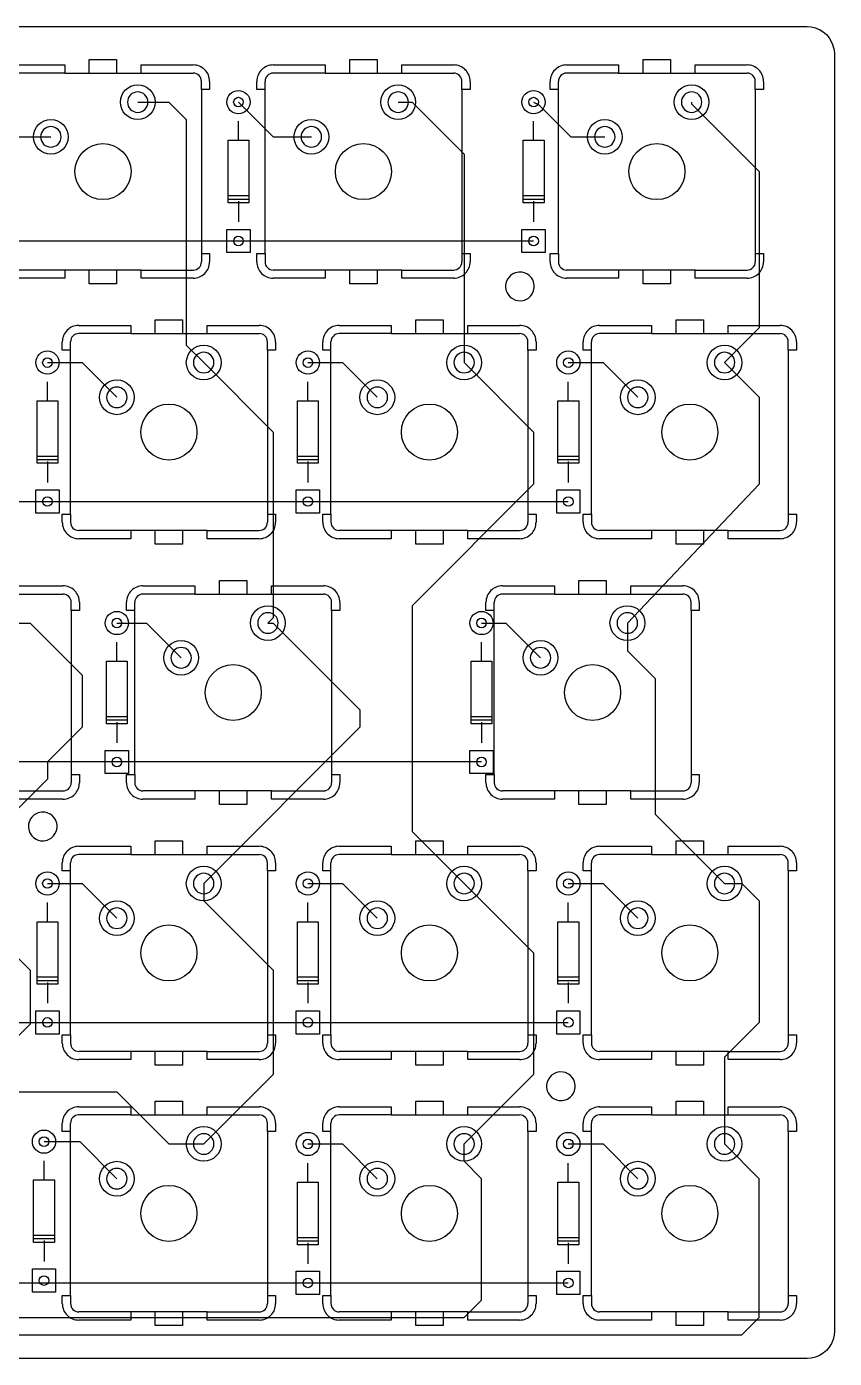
# Model space of a CAD drawing. Header units: millimetres. Extents: x 1 to 275, y 1 to 98.
# Drawn here: x 215.6 to 274.7, y 0.8 to 98.2 of the extents above; entities that cross this region are included whole.
import ezdxf

# ---------------------------------------------------------------- set-up
doc = ezdxf.new("R2010")
doc.units = ezdxf.units.MM

msp = doc.modelspace()

# ---------------------------------------------------------------- linework, layer by layer
for points in [[(3.116, 98.231), (272.73, 98.23), (272.73, 98.23), (273.043, 98.207), (273.347, 98.133), (273.494, 98.078), (273.638, 98.014), (273.905, 97.85), (274.144, 97.646), (274.348, 97.406), (274.578, 96.997), (274.705, 96.543), (274.729, 96.23), (274.729, 2.83), (274.705, 2.517), (274.632, 2.211), (274.512, 1.921), (274.348, 1.654), (274.144, 1.416), (273.905, 1.212), (273.638, 1.048), (273.347, 0.927), (273.043, 0.854), (272.73, 0.83), (3.116, 0.829)], [(218.434, 94.83), (220.234, 94.83), (220.234, 95.83), (222.234, 95.83), (222.234, 94.83), (224.034, 94.83), (224.034, 95.43), (227.834, 95.43)], [(237.484, 94.83), (239.284, 94.83), (239.284, 95.83), (241.284, 95.83), (241.284, 94.83), (243.084, 94.83), (243.084, 95.43), (246.884, 95.43)], [(258.947, 94.83), (260.747, 94.83), (260.747, 95.83), (262.747, 95.83), (262.747, 94.83), (264.547, 94.83), (264.547, 95.43), (268.347, 95.43)], [(214.634, 95.43), (218.434, 95.43), (218.434, 94.83), (214.634, 94.83)], [(220.234, 94.83), (222.234, 94.83)], [(224.034, 94.83), (227.834, 94.83)], [(233.684, 95.43), (237.484, 95.43), (237.484, 94.83), (233.684, 94.83)], [(239.284, 94.83), (241.284, 94.83)], [(243.084, 94.83), (246.884, 94.83)], [(255.147, 95.43), (258.947, 95.43), (258.947, 94.83), (255.147, 94.83)], [(260.747, 94.83), (262.747, 94.83)], [(264.547, 94.83), (268.347, 94.83)], [(229.034, 94.23), (229.034, 93.63), (228.434, 93.63), (228.434, 94.23)], [(228.434, 93.63), (228.434, 81.63), (229.034, 81.63), (229.034, 81.03)], [(233.084, 81.63), (233.084, 93.63), (232.484, 93.63), (232.484, 94.23)], [(233.084, 93.63), (233.084, 94.23)], [(248.084, 94.23), (248.084, 93.63), (247.484, 93.63), (247.484, 94.23)], [(247.484, 93.63), (247.484, 81.63), (248.084, 81.63), (248.084, 81.03)], [(254.547, 81.63), (254.547, 93.63), (253.947, 93.63), (253.947, 94.23)], [(254.547, 93.63), (254.547, 94.23)], [(269.547, 94.23), (269.547, 93.63), (268.947, 93.63), (268.947, 94.23)], [(268.947, 93.63), (268.947, 81.63), (269.547, 81.63), (269.547, 81.03)], [(212.09, 92.71), (214.63, 90.17), (217.424, 90.17)], [(223.774, 92.71), (226.06, 92.71), (227.33, 91.44), (227.33, 74.93), (228.6, 73.66)], [(231.14, 92.71), (233.68, 90.17), (236.474, 90.17)], [(242.824, 92.71), (243.84, 92.71), (247.65, 88.9), (247.65, 73.66)], [(252.73, 92.71), (253.097, 92.531), (255.458, 90.17), (257.937, 90.17)], [(264.287, 92.71), (264.287, 92.583), (269.24, 87.63), (269.24, 76.2), (266.7, 73.66)], [(231.14, 89.916), (231.14, 91.313)], [(252.73, 89.916), (252.73, 91.313)], [(230.378, 85.344), (230.378, 89.916)], [(230.378, 89.916), (231.902, 89.916)], [(231.902, 89.916), (231.902, 85.344)], [(251.968, 85.344), (251.968, 89.916)], [(251.968, 89.916), (253.492, 89.916)], [(253.492, 89.916), (253.492, 85.344)], [(231.902, 85.852), (230.378, 85.852)], [(253.492, 85.852), (251.968, 85.852)], [(231.902, 85.598), (230.378, 85.598)], [(231.14, 85.344), (230.378, 85.344)], [(231.14, 85.471), (231.14, 83.947)], [(231.902, 85.344), (231.14, 85.344)], [(253.492, 85.598), (251.968, 85.598)], [(252.73, 85.344), (251.968, 85.344)], [(252.73, 85.471), (252.73, 83.947)], [(253.492, 85.344), (252.73, 85.344)], [(252.73, 82.55), (135.89, 82.55)], [(228.434, 81.63), (228.434, 81.03)], [(232.484, 81.03), (232.484, 81.63), (233.084, 81.63), (233.084, 81.03)], [(247.484, 81.63), (247.484, 81.03)], [(253.947, 81.03), (253.947, 81.63), (254.547, 81.63), (254.547, 81.03)], [(268.947, 81.63), (268.947, 81.03)], [(224.034, 80.43), (222.234, 80.43), (222.234, 79.43), (220.234, 79.43), (220.234, 80.43), (218.434, 80.43), (218.434, 79.83), (214.634, 79.83)], [(218.434, 80.43), (214.634, 80.43)], [(222.234, 80.43), (220.234, 80.43)], [(227.834, 79.83), (224.034, 79.83), (224.034, 80.43), (227.834, 80.43)], [(243.084, 80.43), (241.284, 80.43), (241.284, 79.43), (239.284, 79.43), (239.284, 80.43), (237.484, 80.43), (237.484, 79.83), (233.684, 79.83)], [(237.484, 80.43), (233.684, 80.43)], [(241.284, 80.43), (239.284, 80.43)], [(246.884, 79.83), (243.084, 79.83), (243.084, 80.43), (246.884, 80.43)], [(264.547, 80.43), (262.747, 80.43), (262.747, 79.43), (260.747, 79.43), (260.747, 80.43), (258.947, 80.43), (258.947, 79.83), (255.147, 79.83)], [(258.947, 80.43), (255.147, 80.43)], [(262.747, 80.43), (260.747, 80.43)], [(268.347, 79.83), (264.547, 79.83), (264.547, 80.43), (268.347, 80.43)], [(219.46, 76.38), (223.26, 76.38), (223.26, 75.78), (219.46, 75.78)], [(223.26, 75.78), (225.06, 75.78), (225.06, 76.78), (227.06, 76.78), (227.06, 75.78), (228.86, 75.78), (228.86, 76.38), (232.66, 76.38)], [(238.51, 76.38), (242.31, 76.38), (242.31, 75.78), (238.51, 75.78)], [(242.31, 75.78), (244.11, 75.78), (244.11, 76.78), (246.11, 76.78), (246.11, 75.78), (247.91, 75.78), (247.91, 76.38), (251.71, 76.38)], [(257.56, 76.38), (261.36, 76.38), (261.36, 75.78), (257.56, 75.78)], [(261.36, 75.78), (263.16, 75.78), (263.16, 76.78), (265.16, 76.78), (265.16, 75.78), (266.96, 75.78), (266.96, 76.38), (270.76, 76.38)], [(218.86, 62.58), (218.86, 74.58), (218.26, 74.58), (218.26, 75.18)], [(218.86, 74.58), (218.86, 75.18)], [(225.06, 75.78), (227.06, 75.78)], [(228.86, 75.78), (232.66, 75.78)], [(233.86, 75.18), (233.86, 74.58), (233.26, 74.58), (233.26, 75.18)], [(237.91, 62.58), (237.91, 74.58), (237.31, 74.58), (237.31, 75.18)], [(237.91, 74.58), (237.91, 75.18)], [(244.11, 75.78), (246.11, 75.78)], [(247.91, 75.78), (251.71, 75.78)], [(252.91, 75.18), (252.91, 74.58), (252.31, 74.58), (252.31, 75.18)], [(256.96, 62.58), (256.96, 74.58), (256.36, 74.58), (256.36, 75.18)], [(256.96, 74.58), (256.96, 75.18)], [(263.16, 75.78), (265.16, 75.78)], [(266.96, 75.78), (270.76, 75.78)], [(271.96, 75.18), (271.96, 74.58), (271.36, 74.58), (271.36, 75.18)], [(233.26, 74.58), (233.26, 62.58), (233.86, 62.58), (233.86, 61.98)], [(252.31, 74.58), (252.31, 62.58), (252.91, 62.58), (252.91, 61.98)], [(271.36, 74.58), (271.36, 62.58), (271.96, 62.58), (271.96, 61.98)], [(217.17, 73.66), (219.71, 73.66), (222.25, 71.12)], [(228.6, 73.66), (233.68, 68.58), (233.68, 54.991), (233.299, 54.61)], [(236.22, 73.66), (238.76, 73.66), (241.3, 71.12)], [(247.65, 73.66), (252.73, 68.58), (252.73, 64.77), (243.84, 55.88), (243.84, 39.37), (247.65, 35.56)], [(255.27, 73.66), (257.81, 73.66), (260.35, 71.12)], [(266.7, 73.66), (266.7, 73.66), (269.24, 71.12), (269.24, 64.77), (259.588, 54.61)], [(217.17, 70.866), (217.17, 72.263)], [(236.22, 70.866), (236.22, 72.263)], [(255.27, 70.866), (255.27, 72.263)], [(216.408, 66.294), (216.408, 70.866)], [(216.408, 70.866), (217.932, 70.866)], [(217.932, 70.866), (217.932, 66.294)], [(235.458, 66.294), (235.458, 70.866)], [(235.458, 70.866), (236.982, 70.866)], [(236.982, 70.866), (236.982, 66.294)], [(254.508, 66.294), (254.508, 70.866)], [(254.508, 70.866), (256.032, 70.866)], [(256.032, 70.866), (256.032, 66.294)], [(217.932, 66.802), (216.408, 66.802)], [(217.932, 66.548), (216.408, 66.548)], [(217.17, 66.294), (216.408, 66.294)], [(217.17, 66.421), (217.17, 64.897)], [(217.932, 66.294), (217.17, 66.294)], [(236.982, 66.802), (235.458, 66.802)], [(236.982, 66.548), (235.458, 66.548)], [(236.22, 66.294), (235.458, 66.294)], [(236.22, 66.421), (236.22, 64.897)], [(236.982, 66.294), (236.22, 66.294)], [(256.032, 66.802), (254.508, 66.802)], [(256.032, 66.548), (254.508, 66.548)], [(255.27, 66.294), (254.508, 66.294)], [(255.27, 66.421), (255.27, 64.897)], [(256.032, 66.294), (255.27, 66.294)], [(102.87, 63.5), (255.27, 63.5)], [(218.26, 61.98), (218.26, 62.58), (218.86, 62.58), (218.86, 61.98)], [(233.26, 62.58), (233.26, 61.98)], [(237.31, 61.98), (237.31, 62.58), (237.91, 62.58), (237.91, 61.98)], [(252.31, 62.58), (252.31, 61.98)], [(256.36, 61.98), (256.36, 62.58), (256.96, 62.58), (256.96, 61.98)], [(271.36, 62.58), (271.36, 61.98)], [(228.86, 61.38), (227.06, 61.38), (227.06, 60.38), (225.06, 60.38), (225.06, 61.38), (223.26, 61.38), (223.26, 60.78), (219.46, 60.78)], [(223.26, 61.38), (219.46, 61.38)], [(227.06, 61.38), (225.06, 61.38)], [(232.66, 60.78), (228.86, 60.78), (228.86, 61.38), (232.66, 61.38)], [(247.91, 61.38), (246.11, 61.38), (246.11, 60.38), (244.11, 60.38), (244.11, 61.38), (242.31, 61.38), (242.31, 60.78), (238.51, 60.78)], [(242.31, 61.38), (238.51, 61.38)], [(246.11, 61.38), (244.11, 61.38)], [(251.71, 60.78), (247.91, 60.78), (247.91, 61.38), (251.71, 61.38)], [(266.96, 61.38), (265.16, 61.38), (265.16, 60.38), (263.16, 60.38), (263.16, 61.38), (261.36, 61.38), (261.36, 60.78), (257.56, 60.78)], [(261.36, 61.38), (257.56, 61.38)], [(265.16, 61.38), (263.16, 61.38)], [(270.76, 60.78), (266.96, 60.78), (266.96, 61.38), (270.76, 61.38)], [(208.909, 56.73), (210.709, 56.73), (210.709, 57.73), (212.709, 57.73), (212.709, 56.73), (214.509, 56.73), (214.509, 57.33), (218.309, 57.33)], [(227.959, 56.73), (229.759, 56.73), (229.759, 57.73), (231.759, 57.73), (231.759, 56.73), (233.559, 56.73), (233.559, 57.33), (237.359, 57.33)], [(254.248, 56.73), (256.048, 56.73), (256.048, 57.73), (258.048, 57.73), (258.048, 56.73), (259.848, 56.73), (259.848, 57.33), (263.648, 57.33)], [(214.509, 56.73), (218.309, 56.73)], [(224.159, 57.33), (227.959, 57.33), (227.959, 56.73), (224.159, 56.73)], [(229.759, 56.73), (231.759, 56.73)], [(233.559, 56.73), (237.359, 56.73)], [(250.448, 57.33), (254.248, 57.33), (254.248, 56.73), (250.448, 56.73)], [(256.048, 56.73), (258.048, 56.73)], [(259.848, 56.73), (263.648, 56.73)], [(219.509, 56.13), (219.509, 55.53), (218.909, 55.53), (218.909, 56.13)], [(218.909, 55.53), (218.909, 43.53), (219.509, 43.53), (219.509, 42.93)], [(223.559, 43.53), (223.559, 55.53), (222.959, 55.53), (222.959, 56.13)], [(223.559, 55.53), (223.559, 56.13)], [(238.559, 56.13), (238.559, 55.53), (237.959, 55.53), (237.959, 56.13)], [(237.959, 55.53), (237.959, 43.53), (238.559, 43.53), (238.559, 42.93)], [(249.848, 43.53), (249.848, 55.53), (249.248, 55.53), (249.248, 56.13)], [(249.848, 55.53), (249.848, 56.13)], [(264.848, 56.13), (264.848, 55.53), (264.248, 55.53), (264.248, 56.13)], [(264.248, 55.53), (264.248, 43.53), (264.848, 43.53), (264.848, 42.93)], [(214.249, 54.61), (215.9, 54.61), (219.71, 50.8), (219.71, 46.99), (217.17, 44.45), (217.17, 43.18), (209.55, 35.56)], [(222.25, 54.61), (224.409, 54.61), (226.949, 52.07)], [(233.299, 54.61), (233.68, 54.61), (240.03, 48.26), (240.03, 46.99), (228.6, 35.56)], [(248.92, 54.61), (250.698, 54.61), (253.238, 52.07)], [(259.588, 54.61), (259.588, 52.578), (261.62, 50.546), (261.62, 40.64), (266.7, 35.56)], [(222.25, 51.816), (222.25, 53.213)], [(248.92, 51.816), (248.92, 53.213)], [(221.488, 47.244), (221.488, 51.816)], [(221.488, 51.816), (223.012, 51.816)], [(223.012, 51.816), (223.012, 47.244)], [(248.158, 47.244), (248.158, 51.816)], [(248.158, 51.816), (249.682, 51.816)], [(249.682, 51.816), (249.682, 47.244)], [(223.012, 47.752), (221.488, 47.752)], [(249.682, 47.752), (248.158, 47.752)], [(223.012, 47.498), (221.488, 47.498)], [(222.25, 47.244), (221.488, 47.244)], [(222.25, 47.371), (222.25, 45.847)], [(223.012, 47.244), (222.25, 47.244)], [(249.682, 47.498), (248.158, 47.498)], [(248.92, 47.244), (248.158, 47.244)], [(248.92, 47.371), (248.92, 45.847)], [(249.682, 47.244), (248.92, 47.244)], [(248.92, 44.45), (7.62, 44.45)], [(218.909, 43.53), (218.909, 42.93)], [(222.959, 42.93), (222.959, 43.53), (223.559, 43.53), (223.559, 42.93)], [(237.959, 43.53), (237.959, 42.93)], [(249.248, 42.93), (249.248, 43.53), (249.848, 43.53), (249.848, 42.93)], [(264.248, 43.53), (264.248, 42.93)], [(218.309, 41.73), (214.509, 41.73), (214.509, 42.33), (218.309, 42.33)], [(233.559, 42.33), (231.759, 42.33), (231.759, 41.33), (229.759, 41.33), (229.759, 42.33), (227.959, 42.33), (227.959, 41.73), (224.159, 41.73)], [(227.959, 42.33), (224.159, 42.33)], [(231.759, 42.33), (229.759, 42.33)], [(237.359, 41.73), (233.559, 41.73), (233.559, 42.33), (237.359, 42.33)], [(259.848, 42.33), (258.048, 42.33), (258.048, 41.33), (256.048, 41.33), (256.048, 42.33), (254.248, 42.33), (254.248, 41.73), (250.448, 41.73)], [(254.248, 42.33), (250.448, 42.33)], [(258.048, 42.33), (256.048, 42.33)], [(263.648, 41.73), (259.848, 41.73), (259.848, 42.33), (263.648, 42.33)], [(219.46, 38.28), (223.26, 38.28), (223.26, 37.68), (219.46, 37.68)], [(223.26, 37.68), (225.06, 37.68), (225.06, 38.68), (227.06, 38.68), (227.06, 37.68), (228.86, 37.68), (228.86, 38.28), (232.66, 38.28)], [(238.51, 38.28), (242.31, 38.28), (242.31, 37.68), (238.51, 37.68)], [(242.31, 37.68), (244.11, 37.68), (244.11, 38.68), (246.11, 38.68), (246.11, 37.68), (247.91, 37.68), (247.91, 38.28), (251.71, 38.28)], [(257.56, 38.28), (261.36, 38.28), (261.36, 37.68), (257.56, 37.68)], [(261.36, 37.68), (263.16, 37.68), (263.16, 38.68), (265.16, 38.68), (265.16, 37.68), (266.96, 37.68), (266.96, 38.28), (270.76, 38.28)], [(218.86, 24.48), (218.86, 36.48), (218.26, 36.48), (218.26, 37.08)], [(218.86, 36.48), (218.86, 37.08)], [(225.06, 37.68), (227.06, 37.68)], [(228.86, 37.68), (232.66, 37.68)], [(233.86, 37.08), (233.86, 36.48), (233.26, 36.48), (233.26, 37.08)], [(237.91, 24.48), (237.91, 36.48), (237.31, 36.48), (237.31, 37.08)], [(237.91, 36.48), (237.91, 37.08)], [(244.11, 37.68), (246.11, 37.68)], [(247.91, 37.68), (251.71, 37.68)], [(252.91, 37.08), (252.91, 36.48), (252.31, 36.48), (252.31, 37.08)], [(256.96, 24.48), (256.96, 36.48), (256.36, 36.48), (256.36, 37.08)], [(256.96, 36.48), (256.96, 37.08)], [(263.16, 37.68), (265.16, 37.68)], [(266.96, 37.68), (270.76, 37.68)], [(271.96, 37.08), (271.96, 36.48), (271.36, 36.48), (271.36, 37.08)], [(233.26, 36.48), (233.26, 24.48), (233.86, 24.48), (233.86, 23.88)], [(252.31, 36.48), (252.31, 24.48), (252.91, 24.48), (252.91, 23.88)], [(271.36, 36.48), (271.36, 24.48), (271.96, 24.48), (271.96, 23.88)], [(209.55, 35.56), (215.9, 29.21), (215.9, 25.273), (207.137, 16.51)], [(217.17, 35.56), (219.71, 35.56), (222.25, 33.02)], [(228.6, 35.56), (228.6, 34.29), (233.68, 29.21), (233.68, 21.59), (228.6, 16.51)], [(236.22, 35.56), (238.76, 35.56), (241.3, 33.02)], [(247.65, 35.56), (252.73, 30.48), (252.73, 21.59), (247.65, 16.51)], [(255.27, 35.56), (257.81, 35.56), (260.35, 33.02)], [(266.7, 35.56), (267.97, 35.56), (269.24, 34.29), (269.24, 26.67), (269.24, 25.4), (266.7, 22.86), (266.7, 16.51)], [(217.17, 32.766), (217.17, 34.163)], [(236.22, 32.766), (236.22, 34.163)], [(255.27, 32.766), (255.27, 34.163)], [(216.408, 28.194), (216.408, 32.766)], [(216.408, 32.766), (217.932, 32.766)], [(217.932, 32.766), (217.932, 28.194)], [(235.458, 28.194), (235.458, 32.766)], [(235.458, 32.766), (236.982, 32.766)], [(236.982, 32.766), (236.982, 28.194)], [(254.508, 28.194), (254.508, 32.766)], [(254.508, 32.766), (256.032, 32.766)], [(256.032, 32.766), (256.032, 28.194)], [(217.932, 28.702), (216.408, 28.702)], [(217.932, 28.448), (216.408, 28.448)], [(217.17, 28.321), (217.17, 26.797)], [(236.982, 28.702), (235.458, 28.702)], [(236.982, 28.448), (235.458, 28.448)], [(236.22, 28.321), (236.22, 26.797)], [(256.032, 28.702), (254.508, 28.702)], [(256.032, 28.448), (254.508, 28.448)], [(255.27, 28.321), (255.27, 26.797)], [(217.17, 28.194), (216.408, 28.194)], [(217.932, 28.194), (217.17, 28.194)], [(236.22, 28.194), (235.458, 28.194)], [(236.982, 28.194), (236.22, 28.194)], [(255.27, 28.194), (254.508, 28.194)], [(256.032, 28.194), (255.27, 28.194)], [(5.08, 25.4), (255.27, 25.4)], [(218.26, 23.88), (218.26, 24.48), (218.86, 24.48), (218.86, 23.88)], [(233.26, 24.48), (233.26, 23.88)], [(237.31, 23.88), (237.31, 24.48), (237.91, 24.48), (237.91, 23.88)], [(252.31, 24.48), (252.31, 23.88)], [(256.36, 23.88), (256.36, 24.48), (256.96, 24.48), (256.96, 23.88)], [(271.36, 24.48), (271.36, 23.88)], [(166.639, 18.781), (166.624, 22.352), (167.132, 22.86), (181.61, 22.86), (182.88, 21.59), (203.2, 21.59), (204.47, 20.32), (222.25, 20.32), (226.06, 16.51), (228.6, 16.51)], [(228.86, 23.28), (227.06, 23.28), (227.06, 22.28), (225.06, 22.28), (225.06, 23.28), (223.26, 23.28), (223.26, 22.68), (219.46, 22.68)], [(223.26, 23.28), (219.46, 23.28)], [(227.06, 23.28), (225.06, 23.28)], [(232.66, 22.68), (228.86, 22.68), (228.86, 23.28), (232.66, 23.28)], [(247.91, 23.28), (246.11, 23.28), (246.11, 22.28), (244.11, 22.28), (244.11, 23.28), (242.31, 23.28), (242.31, 22.68), (238.51, 22.68)], [(242.31, 23.28), (238.51, 23.28)], [(246.11, 23.28), (244.11, 23.28)], [(251.71, 22.68), (247.91, 22.68), (247.91, 23.28), (251.71, 23.28)], [(266.96, 23.28), (265.16, 23.28), (265.16, 22.28), (263.16, 22.28), (263.16, 23.28), (261.36, 23.28), (261.36, 22.68), (257.56, 22.68)], [(261.36, 23.28), (257.56, 23.28)], [(265.16, 23.28), (263.16, 23.28)], [(270.76, 22.68), (266.96, 22.68), (266.96, 23.28), (270.76, 23.28)], [(223.26, 18.63), (225.06, 18.63), (225.06, 19.63), (227.06, 19.63), (227.06, 18.63), (228.86, 18.63), (228.86, 19.23), (232.66, 19.23)], [(242.31, 18.63), (244.11, 18.63), (244.11, 19.63), (246.11, 19.63), (246.11, 18.63), (247.91, 18.63), (247.91, 19.23), (251.71, 19.23)], [(261.36, 18.63), (263.16, 18.63), (263.16, 19.63), (265.16, 19.63), (265.16, 18.63), (266.96, 18.63), (266.96, 19.23), (270.76, 19.23)], [(164.64, 18.781), (162.56, 18.796), (161.29, 17.526), (161.29, 8.89), (166.37, 8.89), (172.72, 2.54), (259.08, 2.54), (267.97, 2.54), (269.24, 3.81), (269.24, 13.97), (266.7, 16.51)], [(219.46, 19.23), (223.26, 19.23), (223.26, 18.63), (219.46, 18.63)], [(225.06, 18.63), (227.06, 18.63)], [(228.86, 18.63), (232.66, 18.63)], [(238.51, 19.23), (242.31, 19.23), (242.31, 18.63), (238.51, 18.63)], [(244.11, 18.63), (246.11, 18.63)], [(247.91, 18.63), (251.71, 18.63)], [(257.56, 19.23), (261.36, 19.23), (261.36, 18.63), (257.56, 18.63)], [(263.16, 18.63), (265.16, 18.63)], [(266.96, 18.63), (270.76, 18.63)], [(218.86, 5.43), (218.86, 17.43), (218.26, 17.43), (218.26, 18.03)], [(218.86, 17.43), (218.86, 18.03)], [(233.86, 18.03), (233.86, 17.43), (233.26, 17.43), (233.26, 18.03)], [(237.91, 5.43), (237.91, 17.43), (237.31, 17.43), (237.31, 18.03)], [(237.91, 17.43), (237.91, 18.03)], [(252.91, 18.03), (252.91, 17.43), (252.31, 17.43), (252.31, 18.03)], [(256.96, 5.43), (256.96, 17.43), (256.36, 17.43), (256.36, 18.03)], [(256.96, 17.43), (256.96, 18.03)], [(271.96, 18.03), (271.96, 17.43), (271.36, 17.43), (271.36, 18.03)], [(166.639, 16.779), (166.624, 10.795), (173.609, 3.81), (238.76, 3.81), (247.65, 3.81), (248.92, 5.08), (248.92, 10.16), (248.92, 13.97), (247.65, 15.24), (247.65, 16.51)], [(216.92, 16.68), (219.54, 16.68), (222.25, 13.97)], [(233.26, 17.43), (233.26, 5.43), (233.86, 5.43), (233.86, 4.83)], [(252.31, 17.43), (252.31, 5.43), (252.91, 5.43), (252.91, 4.83)], [(271.36, 17.43), (271.36, 5.43), (271.96, 5.43), (271.96, 4.83)], [(236.22, 16.51), (238.76, 16.51), (241.3, 13.97)], [(255.27, 16.51), (257.81, 16.51), (260.35, 13.97)], [(216.92, 13.886), (216.92, 15.283)], [(236.22, 13.716), (236.22, 15.113)], [(255.27, 13.716), (255.27, 15.113)], [(216.158, 9.314), (216.158, 13.886)], [(216.158, 13.886), (217.682, 13.886)], [(217.682, 13.886), (217.682, 9.314)], [(235.458, 9.144), (235.458, 13.716)], [(235.458, 13.716), (236.982, 13.716)], [(236.982, 13.716), (236.982, 9.144)], [(254.508, 9.144), (254.508, 13.716)], [(254.508, 13.716), (256.032, 13.716)], [(256.032, 13.716), (256.032, 9.144)], [(217.682, 9.822), (216.158, 9.822)], [(217.682, 9.568), (216.158, 9.568)], [(216.92, 9.314), (216.158, 9.314)], [(216.92, 9.441), (216.92, 7.917)], [(217.682, 9.314), (216.92, 9.314)], [(236.982, 9.652), (235.458, 9.652)], [(236.982, 9.398), (235.458, 9.398)], [(236.22, 9.144), (235.458, 9.144)], [(236.22, 9.271), (236.22, 7.747)], [(236.982, 9.144), (236.22, 9.144)], [(256.032, 9.652), (254.508, 9.652)], [(256.032, 9.398), (254.508, 9.398)], [(255.27, 9.144), (254.508, 9.144)], [(255.27, 9.271), (255.27, 7.747)], [(256.032, 9.144), (255.27, 9.144)], [(21.59, 6.35), (255.27, 6.35)], [(218.26, 4.83), (218.26, 5.43), (218.86, 5.43), (218.86, 4.83)], [(233.26, 5.43), (233.26, 4.83)], [(237.31, 4.83), (237.31, 5.43), (237.91, 5.43), (237.91, 4.83)], [(252.31, 5.43), (252.31, 4.83)], [(256.36, 4.83), (256.36, 5.43), (256.96, 5.43), (256.96, 4.83)], [(271.36, 5.43), (271.36, 4.83)], [(228.86, 4.23), (227.06, 4.23), (227.06, 3.23), (225.06, 3.23), (225.06, 4.23), (223.26, 4.23), (223.26, 3.63), (219.46, 3.63)], [(223.26, 4.23), (219.46, 4.23)], [(227.06, 4.23), (225.06, 4.23)], [(232.66, 3.63), (228.86, 3.63), (228.86, 4.23), (232.66, 4.23)], [(247.91, 4.23), (246.11, 4.23), (246.11, 3.23), (244.11, 3.23), (244.11, 4.23), (242.31, 4.23), (242.31, 3.63), (238.51, 3.63)], [(242.31, 4.23), (238.51, 4.23)], [(246.11, 4.23), (244.11, 4.23)], [(251.71, 3.63), (247.91, 3.63), (247.91, 4.23), (251.71, 4.23)], [(266.96, 4.23), (265.16, 4.23), (265.16, 3.23), (263.16, 3.23), (263.16, 4.23), (261.36, 4.23), (261.36, 3.63), (257.56, 3.63)], [(261.36, 4.23), (257.56, 4.23)], [(265.16, 4.23), (263.16, 4.23)], [(270.76, 3.63), (266.96, 3.63), (266.96, 4.23), (270.76, 4.23)]]:
    msp.add_lwpolyline(points)
for points in [[(223.774, 93.46), (223.774, 93.46)], [(242.824, 93.46), (242.824, 93.46)], [(264.287, 93.46), (264.287, 93.46)], [(223.774, 91.96), (223.774, 91.96)], [(242.824, 91.96), (242.824, 91.96)], [(264.287, 91.96), (264.287, 91.96)], [(217.424, 90.92), (217.424, 90.92)], [(236.474, 90.92), (236.474, 90.92)], [(257.937, 90.92), (257.937, 90.92)], [(217.424, 89.42), (217.424, 89.42)], [(236.474, 89.42), (236.474, 89.42)], [(257.937, 89.42), (257.937, 89.42)], [(231.99, 83.4), (231.99, 81.7), (230.29, 81.7), (230.29, 83.4)], [(253.58, 83.4), (253.58, 81.7), (251.88, 81.7), (251.88, 83.4)], [(251.647, 80.277), (251.406, 80.229), (251.253, 80.167), (251.048, 80.029), (250.932, 79.911), (250.834, 79.779), (250.731, 79.555), (250.682, 79.314), (250.682, 79.148), (250.731, 78.906), (250.794, 78.754), (250.932, 78.549), (251.048, 78.432), (251.181, 78.335), (251.406, 78.232), (251.566, 78.193), (251.811, 78.184), (252.054, 78.232), (252.205, 78.295), (252.347, 78.381), (252.528, 78.549), (252.624, 78.682), (252.729, 78.906), (252.777, 79.148), (252.777, 79.314), (252.729, 79.555), (252.664, 79.708), (252.579, 79.848), (252.412, 80.029), (252.278, 80.127), (252.054, 80.229), (251.894, 80.268), (251.647, 80.277)], [(228.6, 74.41), (228.6, 74.41)], [(247.65, 74.41), (247.65, 74.41)], [(266.7, 74.41), (266.7, 74.41)], [(228.6, 72.91), (228.6, 72.91)], [(247.65, 72.91), (247.65, 72.91)], [(266.7, 72.91), (266.7, 72.91)], [(222.25, 71.87), (222.25, 71.87)], [(241.3, 71.87), (241.3, 71.87)], [(260.35, 71.87), (260.35, 71.87)], [(222.25, 70.37), (222.25, 70.37)], [(241.3, 70.37), (241.3, 70.37)], [(260.35, 70.37), (260.35, 70.37)], [(218.02, 64.35), (218.02, 62.65), (216.32, 62.65), (216.32, 64.35)], [(237.07, 64.35), (237.07, 62.65), (235.37, 62.65), (235.37, 64.35)], [(256.12, 64.35), (256.12, 62.65), (254.42, 62.65), (254.42, 64.35)], [(233.299, 55.36), (233.299, 55.36)], [(259.588, 55.36), (259.588, 55.36)], [(233.299, 53.86), (233.299, 53.86)], [(259.588, 53.86), (259.588, 53.86)], [(226.949, 52.82), (226.949, 52.82)], [(253.238, 52.82), (253.238, 52.82)], [(226.949, 51.32), (226.949, 51.32)], [(253.238, 51.32), (253.238, 51.32)], [(223.1, 45.3), (223.1, 43.6), (221.4, 43.6), (221.4, 45.3)], [(249.77, 45.3), (249.77, 43.6), (248.07, 43.6), (248.07, 45.3)], [(216.744, 40.777), (216.502, 40.73), (216.35, 40.666), (216.208, 40.58), (216.028, 40.411), (215.931, 40.279), (215.828, 40.055), (215.789, 39.895), (215.78, 39.648), (215.828, 39.406), (215.891, 39.254), (216.028, 39.049), (216.145, 38.933), (216.35, 38.795), (216.502, 38.732), (216.662, 38.693), (216.908, 38.685), (217.151, 38.732), (217.302, 38.795), (217.444, 38.881), (217.625, 39.049), (217.721, 39.182), (217.825, 39.406), (217.873, 39.648), (217.873, 39.813), (217.848, 39.976), (217.761, 40.207), (217.676, 40.348), (217.509, 40.529), (217.375, 40.626), (217.151, 40.73), (216.991, 40.768), (216.744, 40.777)], [(228.6, 36.31), (228.6, 36.31)], [(247.65, 36.31), (247.65, 36.31)], [(266.7, 36.31), (266.7, 36.31)], [(228.6, 34.81), (228.6, 34.81)], [(247.65, 34.81), (247.65, 34.81)], [(266.7, 34.81), (266.7, 34.81)], [(222.25, 33.77), (222.25, 33.77)], [(241.3, 33.77), (241.3, 33.77)], [(260.35, 33.77), (260.35, 33.77)], [(222.25, 32.27), (222.25, 32.27)], [(241.3, 32.27), (241.3, 32.27)], [(260.35, 32.27), (260.35, 32.27)], [(218.02, 26.25), (218.02, 24.55), (216.32, 24.55), (216.32, 26.25)], [(237.07, 26.25), (237.07, 24.55), (235.37, 24.55), (235.37, 26.25)], [(256.12, 26.25), (256.12, 24.55), (254.42, 24.55), (254.42, 26.25)], [(254.647, 21.778), (254.406, 21.729), (254.253, 21.666), (254.046, 21.53), (253.932, 21.412), (253.834, 21.279), (253.729, 21.056), (253.681, 20.813), (253.681, 20.648), (253.729, 20.407), (253.794, 20.254), (253.881, 20.113), (254.046, 19.932), (254.181, 19.835), (254.406, 19.733), (254.566, 19.693), (254.811, 19.684), (254.975, 19.711), (255.205, 19.795), (255.412, 19.932), (255.528, 20.05), (255.624, 20.182), (255.729, 20.407), (255.777, 20.648), (255.777, 20.813), (255.729, 21.056), (255.664, 21.207), (255.579, 21.348), (255.412, 21.53), (255.278, 21.626), (255.054, 21.729), (254.894, 21.768), (254.647, 21.778)], [(228.6, 17.26), (228.6, 17.26)], [(247.65, 17.26), (247.65, 17.26)], [(266.7, 17.26), (266.7, 17.26)], [(228.6, 15.76), (228.6, 15.76)], [(247.65, 15.76), (247.65, 15.76)], [(266.7, 15.76), (266.7, 15.76)], [(222.25, 14.72), (222.25, 14.72)], [(241.3, 14.72), (241.3, 14.72)], [(260.35, 14.72), (260.35, 14.72)], [(222.25, 13.22), (222.25, 13.22)], [(241.3, 13.22), (241.3, 13.22)], [(260.35, 13.22), (260.35, 13.22)], [(217.77, 7.37), (217.77, 5.67), (216.07, 5.67), (216.07, 7.37)], [(237.07, 7.2), (237.07, 5.5), (235.37, 5.5), (235.37, 7.2)], [(256.12, 7.2), (256.12, 5.5), (254.42, 5.5), (254.42, 7.2)]]:
    msp.add_lwpolyline(points, close=True)
for centre, radius in [((223.774, 92.71), 1.27), ((231.14, 92.71), 0.85), ((242.824, 92.71), 1.27), ((252.73, 92.71), 0.85), ((264.287, 92.71), 1.27), ((231.14, 92.71), 0.351), ((252.73, 92.71), 0.351), ((217.424, 90.17), 1.27), ((236.474, 90.17), 1.27), ((257.937, 90.17), 1.27), ((221.234, 87.63), 2.05), ((240.284, 87.63), 2.05), ((261.747, 87.63), 2.05), ((231.14, 82.55), 0.351), ((252.73, 82.55), 0.351), ((217.17, 73.66), 0.85), ((228.6, 73.66), 1.27), ((236.22, 73.66), 0.85), ((247.65, 73.66), 1.27), ((255.27, 73.66), 0.85), ((266.7, 73.66), 1.27), ((217.17, 73.66), 0.351), ((236.22, 73.66), 0.351), ((255.27, 73.66), 0.351), ((222.25, 71.12), 1.27), ((241.3, 71.12), 1.27), ((260.35, 71.12), 1.27), ((226.06, 68.58), 2.05), ((245.11, 68.58), 2.05), ((264.16, 68.58), 2.05), ((217.17, 63.5), 0.351), ((236.22, 63.5), 0.351), ((255.27, 63.5), 0.351), ((233.299, 54.61), 1.27), ((259.588, 54.61), 1.27), ((222.25, 54.61), 0.85), ((222.25, 54.61), 0.351), ((248.92, 54.61), 0.85), ((248.92, 54.61), 0.351), ((226.949, 52.07), 1.27), ((253.238, 52.07), 1.27), ((230.759, 49.53), 2.05), ((257.048, 49.53), 2.05), ((222.25, 44.45), 0.351), ((248.92, 44.45), 0.351), ((217.17, 35.56), 0.85), ((228.6, 35.56), 1.27), ((236.22, 35.56), 0.85), ((247.65, 35.56), 1.27), ((255.27, 35.56), 0.85), ((266.7, 35.56), 1.27), ((217.17, 35.56), 0.351), ((236.22, 35.56), 0.351), ((255.27, 35.56), 0.351), ((222.25, 33.02), 1.27), ((241.3, 33.02), 1.27), ((260.35, 33.02), 1.27), ((226.06, 30.48), 2.05), ((245.11, 30.48), 2.05), ((264.16, 30.48), 2.05), ((217.17, 25.4), 0.351), ((236.22, 25.4), 0.351), ((255.27, 25.4), 0.351), ((228.6, 16.51), 1.27), ((247.65, 16.51), 1.27), ((266.7, 16.51), 1.27), ((216.92, 16.68), 0.85), ((216.92, 16.68), 0.351), ((236.22, 16.51), 0.85), ((236.22, 16.51), 0.351), ((255.27, 16.51), 0.85), ((255.27, 16.51), 0.351), ((222.25, 13.97), 1.27), ((241.3, 13.97), 1.27), ((260.35, 13.97), 1.27), ((226.06, 11.43), 2.05), ((245.11, 11.43), 2.05), ((264.16, 11.43), 2.05), ((216.92, 6.52), 0.351), ((236.22, 6.35), 0.351), ((255.27, 6.35), 0.351)]:
    msp.add_circle(centre, radius)
for centre, radius, start, end in [((227.834, 94.23), 1.2, 359.98787, 90), ((227.834, 94.23), 0.6, 0, 90), ((233.684, 94.23), 1.2, 90, 180.01213), ((233.684, 94.23), 0.6, 90, 180), ((246.884, 94.23), 1.2, 359.98787, 90), ((246.884, 94.23), 0.6, 0, 90), ((255.147, 94.23), 1.2, 90, 180.01213), ((255.147, 94.23), 0.6, 90, 180), ((268.347, 94.23), 1.2, 359.98787, 90), ((268.347, 94.23), 0.6, 0, 90), ((223.774, 92.71), 0.75, 90, 270), ((223.774, 92.71), 0.75, 270, 90), ((242.824, 92.71), 0.75, 90, 270), ((242.824, 92.71), 0.75, 270, 90), ((264.287, 92.71), 0.75, 90, 270), ((264.287, 92.71), 0.75, 270, 90), ((217.424, 90.17), 0.75, 90, 270), ((217.424, 90.17), 0.75, 270, 90), ((236.474, 90.17), 0.75, 90, 270), ((236.474, 90.17), 0.75, 270, 90), ((257.937, 90.17), 0.75, 90, 270), ((257.937, 90.17), 0.75, 270, 90), ((227.834, 81.03), 1.2, 270, 0.01213), ((227.834, 81.03), 0.6, 270, 0), ((233.684, 81.03), 1.2, 179.98787, 270), ((233.684, 81.03), 0.6, 180, 270), ((246.884, 81.03), 1.2, 270, 0.01213), ((246.884, 81.03), 0.6, 270, 0), ((255.147, 81.03), 1.2, 179.98787, 270), ((255.147, 81.03), 0.6, 180, 270), ((268.347, 81.03), 1.2, 270, 0.01213), ((268.347, 81.03), 0.6, 270, 0), ((219.46, 75.18), 1.2, 90, 180.01213), ((232.66, 75.18), 1.2, 359.98787, 90), ((238.51, 75.18), 1.2, 90, 180.01213), ((251.71, 75.18), 1.2, 359.98787, 90), ((257.56, 75.18), 1.2, 90, 180.01213), ((270.76, 75.18), 1.2, 359.98787, 90), ((219.46, 75.18), 0.6, 90, 180), ((232.66, 75.18), 0.6, 0, 90), ((238.51, 75.18), 0.6, 90, 180), ((251.71, 75.18), 0.6, 0, 90), ((257.56, 75.18), 0.6, 90, 180), ((270.76, 75.18), 0.6, 0, 90), ((228.6, 73.66), 0.75, 90, 270), ((228.6, 73.66), 0.75, 270, 90), ((247.65, 73.66), 0.75, 90, 270), ((247.65, 73.66), 0.75, 270, 90), ((266.7, 73.66), 0.75, 90, 270), ((266.7, 73.66), 0.75, 270, 90), ((222.25, 71.12), 0.75, 90, 270), ((222.25, 71.12), 0.75, 270, 90), ((241.3, 71.12), 0.75, 90, 270), ((241.3, 71.12), 0.75, 270, 90), ((260.35, 71.12), 0.75, 90, 270), ((260.35, 71.12), 0.75, 270, 90), ((219.46, 61.98), 1.2, 179.98787, 270), ((219.46, 61.98), 0.6, 180, 270), ((232.66, 61.98), 1.2, 270, 0.01213), ((232.66, 61.98), 0.6, 270, 0), ((238.51, 61.98), 1.2, 179.98787, 270), ((238.51, 61.98), 0.6, 180, 270), ((251.71, 61.98), 1.2, 270, 0.01213), ((251.71, 61.98), 0.6, 270, 0), ((257.56, 61.98), 1.2, 179.98787, 270), ((257.56, 61.98), 0.6, 180, 270), ((270.76, 61.98), 1.2, 270, 0.01213), ((270.76, 61.98), 0.6, 270, 0), ((218.309, 56.13), 1.2, 359.98787, 90), ((218.309, 56.13), 0.6, 0, 90), ((224.159, 56.13), 1.2, 90, 180.01213), ((224.159, 56.13), 0.6, 90, 180), ((237.359, 56.13), 1.2, 359.98787, 90), ((237.359, 56.13), 0.6, 0, 90), ((250.448, 56.13), 1.2, 90, 180.01213), ((250.448, 56.13), 0.6, 90, 180), ((263.648, 56.13), 1.2, 359.98787, 90), ((263.648, 56.13), 0.6, 0, 90), ((233.299, 54.61), 0.75, 90, 270), ((233.299, 54.61), 0.75, 270, 90), ((259.588, 54.61), 0.75, 90, 270), ((259.588, 54.61), 0.75, 270, 90), ((226.949, 52.07), 0.75, 90, 270), ((226.949, 52.07), 0.75, 270, 90), ((253.238, 52.07), 0.75, 90, 270), ((253.238, 52.07), 0.75, 270, 90), ((218.309, 42.93), 1.2, 270, 0.01213), ((218.309, 42.93), 0.6, 270, 0), ((224.159, 42.93), 1.2, 179.98787, 270), ((224.159, 42.93), 0.6, 180, 270), ((237.359, 42.93), 1.2, 270, 0.01213), ((237.359, 42.93), 0.6, 270, 0), ((250.448, 42.93), 1.2, 179.98787, 270), ((250.448, 42.93), 0.6, 180, 270), ((263.648, 42.93), 1.2, 270, 0.01213), ((263.648, 42.93), 0.6, 270, 0), ((219.46, 37.08), 1.2, 90, 180.01213), ((232.66, 37.08), 1.2, 359.98787, 90), ((238.51, 37.08), 1.2, 90, 180.01213), ((251.71, 37.08), 1.2, 359.98787, 90), ((257.56, 37.08), 1.2, 90, 180.01213), ((270.76, 37.08), 1.2, 359.98787, 90), ((219.46, 37.08), 0.6, 90, 180), ((232.66, 37.08), 0.6, 0, 90), ((238.51, 37.08), 0.6, 90, 180), ((251.71, 37.08), 0.6, 0, 90), ((257.56, 37.08), 0.6, 90, 180), ((270.76, 37.08), 0.6, 0, 90), ((228.6, 35.56), 0.75, 90, 270), ((228.6, 35.56), 0.75, 270, 90), ((247.65, 35.56), 0.75, 90, 270), ((247.65, 35.56), 0.75, 270, 90), ((266.7, 35.56), 0.75, 90, 270), ((266.7, 35.56), 0.75, 270, 90), ((222.25, 33.02), 0.75, 90, 270), ((222.25, 33.02), 0.75, 270, 90), ((241.3, 33.02), 0.75, 90, 270), ((241.3, 33.02), 0.75, 270, 90), ((260.35, 33.02), 0.75, 90, 270), ((260.35, 33.02), 0.75, 270, 90), ((219.46, 23.88), 1.2, 179.98787, 270), ((219.46, 23.88), 0.6, 180, 270), ((232.66, 23.88), 1.2, 270, 0.01213), ((232.66, 23.88), 0.6, 270, 0), ((238.51, 23.88), 1.2, 179.98787, 270), ((238.51, 23.88), 0.6, 180, 270), ((251.71, 23.88), 1.2, 270, 0.01213), ((251.71, 23.88), 0.6, 270, 0), ((257.56, 23.88), 1.2, 179.98787, 270), ((257.56, 23.88), 0.6, 180, 270), ((270.76, 23.88), 1.2, 270, 0.01213), ((270.76, 23.88), 0.6, 270, 0), ((219.46, 18.03), 1.2, 90, 180.01213), ((219.46, 18.03), 0.6, 90, 180), ((232.66, 18.03), 1.2, 359.98787, 90), ((232.66, 18.03), 0.6, 0, 90), ((238.51, 18.03), 1.2, 90, 180.01213), ((238.51, 18.03), 0.6, 90, 180), ((251.71, 18.03), 1.2, 359.98787, 90), ((251.71, 18.03), 0.6, 0, 90), ((257.56, 18.03), 1.2, 90, 180.01213), ((257.56, 18.03), 0.6, 90, 180), ((270.76, 18.03), 1.2, 359.98787, 90), ((270.76, 18.03), 0.6, 0, 90), ((228.6, 16.51), 0.75, 90, 270), ((228.6, 16.51), 0.75, 270, 90), ((247.65, 16.51), 0.75, 90, 270), ((247.65, 16.51), 0.75, 270, 90), ((266.7, 16.51), 0.75, 90, 270), ((266.7, 16.51), 0.75, 270, 90), ((222.25, 13.97), 0.75, 90, 270), ((222.25, 13.97), 0.75, 270, 90), ((241.3, 13.97), 0.75, 90, 270), ((241.3, 13.97), 0.75, 270, 90), ((260.35, 13.97), 0.75, 90, 270), ((260.35, 13.97), 0.75, 270, 90), ((219.46, 4.83), 1.2, 179.98787, 270), ((219.46, 4.83), 0.6, 180, 270), ((232.66, 4.83), 1.2, 270, 0.01213), ((232.66, 4.83), 0.6, 270, 0), ((238.51, 4.83), 1.2, 179.98787, 270), ((238.51, 4.83), 0.6, 180, 270), ((251.71, 4.83), 1.2, 270, 0.01213), ((251.71, 4.83), 0.6, 270, 0), ((257.56, 4.83), 1.2, 179.98787, 270), ((257.56, 4.83), 0.6, 180, 270), ((270.76, 4.83), 1.2, 270, 0.01213), ((270.76, 4.83), 0.6, 270, 0)]:
    msp.add_arc(centre, radius, start, end)

doc.saveas('drawing.dxf')
